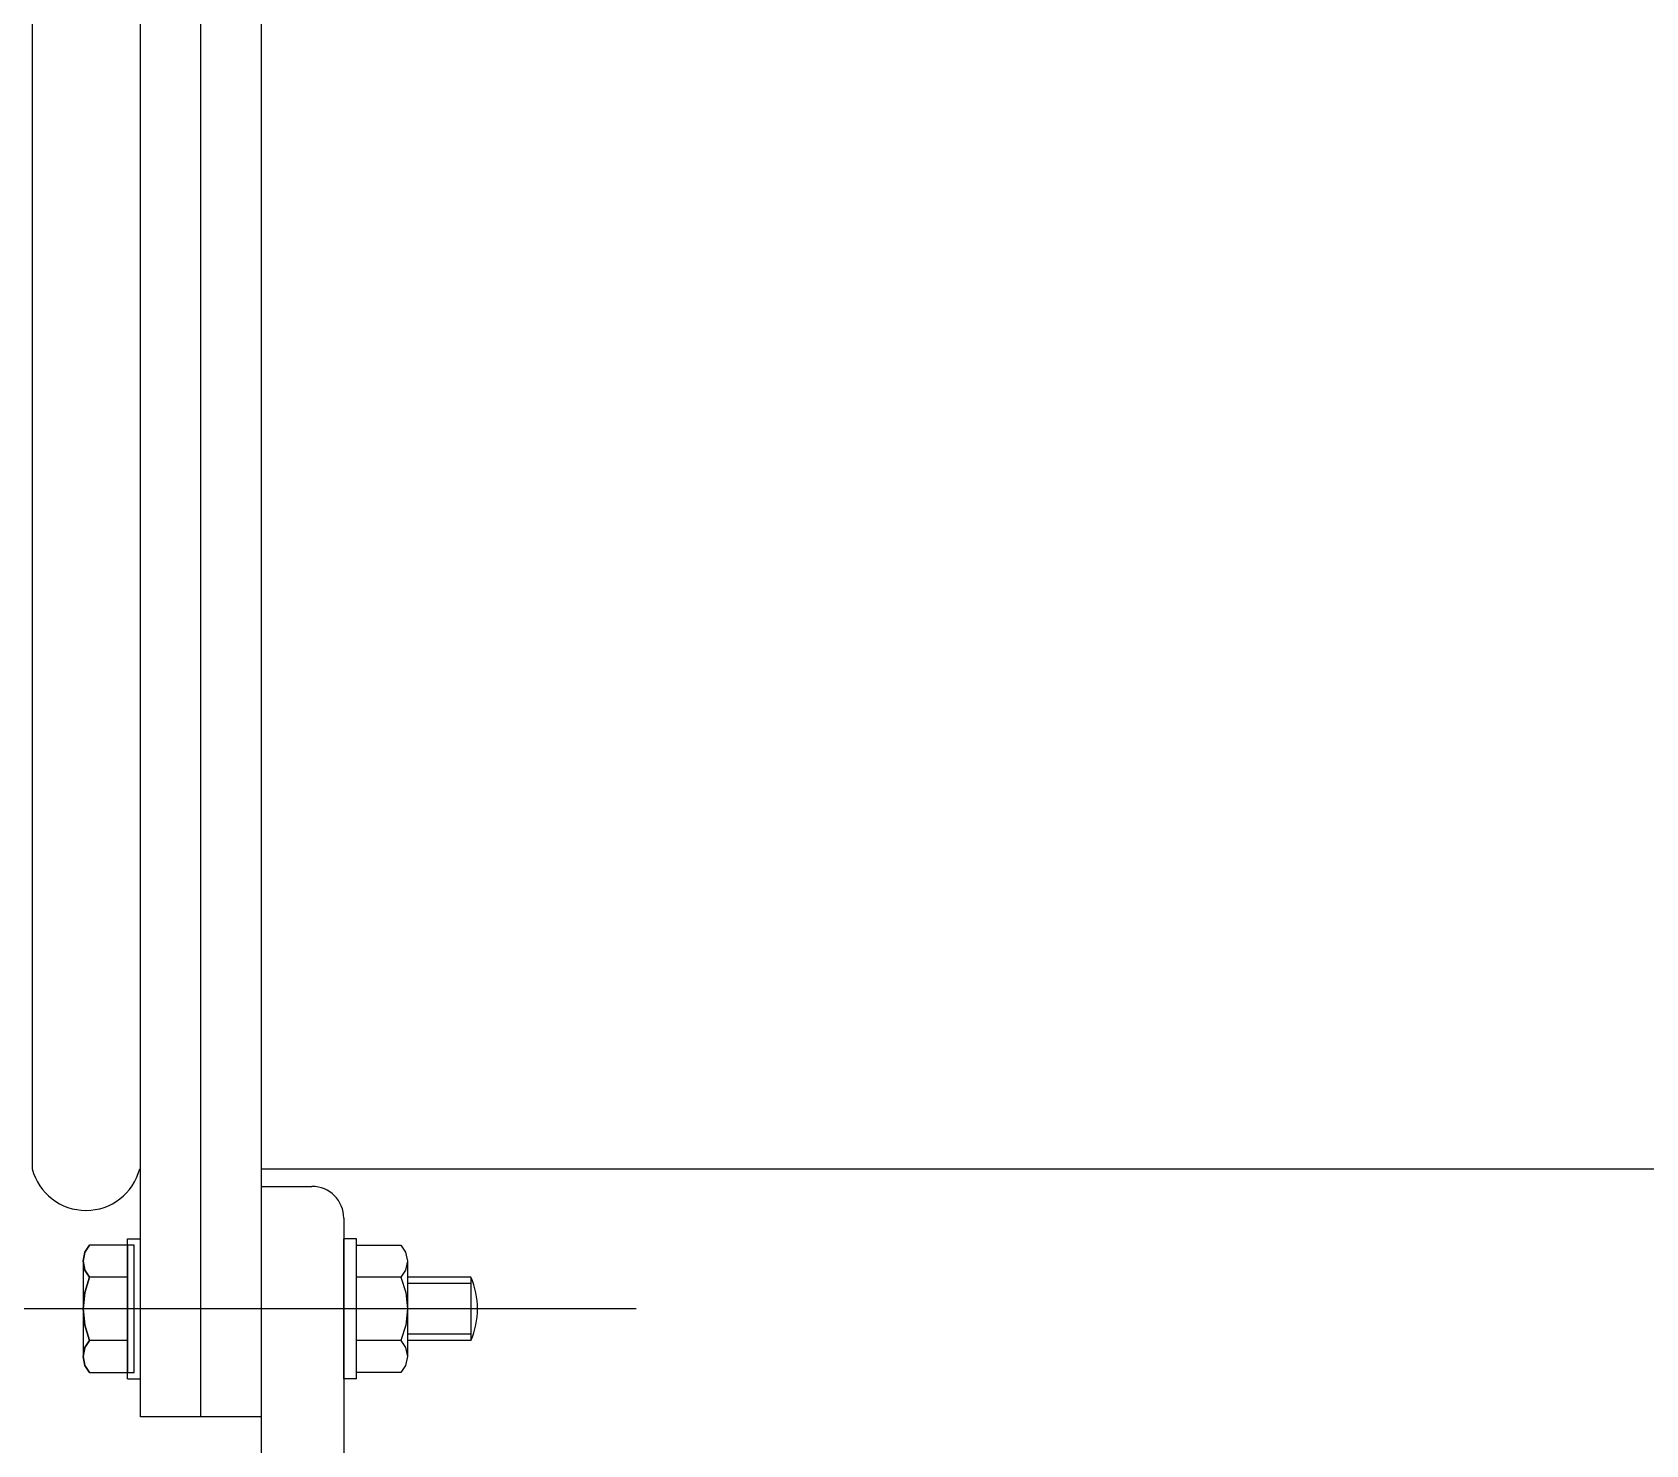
# Model space of a CAD drawing. Extents: x 2246048 to 2442613, y -66234 to 220766.
# Drawn here: x 2370796 to 2372182, y 129466 to 130679 of the extents above; entities that cross this region are included whole.
import ezdxf

# ---------------------------------------------------------------- set-up
doc = ezdxf.new("R2010")
doc.units = 0
doc.header["$LTSCALE"] = 1000
doc.header["$MEASUREMENT"] = 0
doc.linetypes.add('$RECOVER_980714094048-68', pattern=[0])
for name, color, linetype in [('$RECOVER_980714094048-101', 7, 'Continuous'), ('$RECOVER_980714094048-89', 7, 'Continuous'), ('$RECOVER_980714094048-99', 7, 'Continuous')]:
    doc.layers.add(name, color=color, linetype=linetype)

msp = doc.modelspace()

# ---------------------------------------------------------------- linework, layer by layer
at = {"layer": '$RECOVER_980714094048-101', "linetype": 'Continuous'}
for p, q in [((2370796.283, 132825.708), (2370796.283, 129702.588)), ((2370992.843, 129702.588), (2373979.976, 129702.588)), ((2370992.843, 129687.627), (2371036.523, 129687.627)), ((2370992.843, 129687.627), (2370992.843, 129135.512)), ((2371063.823, 129660.327), (2371063.823, 129259.127))]:
    msp.add_line(p, q, dxfattribs=at)
for centre, radius, start, end in [((2370842.42, 129714.654), 47.689, 194.65675, 345.343247), ((2371036.523, 129660.327), 27.3, 360, 90)]:
    msp.add_arc(centre, radius, start, end, dxfattribs=at)
msp.add_3dface([(2370992.843, 129489.648), (2370889.103, 129489.648), (2370889.103, 133038.648), (2370992.843, 133038.648)], dxfattribs=at)
at = {"layer": '$RECOVER_980714094048-89', "color": 3, "linetype": 'Continuous'}
for p, q in [((2370878.183, 129522.408), (2370878.183, 129642.528)), ((2370878.183, 129642.528), (2370889.103, 129642.528)), ((2370889.103, 129522.408), (2370889.103, 129642.528)), ((2371074.743, 129642.528), (2371063.823, 129642.528)), ((2371063.823, 129522.408), (2371063.823, 129642.528)), ((2371074.743, 129522.408), (2371074.743, 129642.528)), ((2370839.963, 129623.418), (2370839.963, 129541.518)), ((2371118.478, 129623.418), (2371118.478, 129541.518)), ((2370878.183, 129609.768), (2370845.478, 129609.768)), ((2371112.963, 129609.768), (2371074.743, 129609.768)), ((2371173.078, 129609.768), (2371118.478, 129609.768)), ((2371173.078, 129609.768), (2371173.078, 129555.168)), ((2370878.183, 129555.168), (2370845.478, 129555.168)), ((2371112.963, 129555.168), (2371074.743, 129555.168)), ((2371173.078, 129555.168), (2371118.478, 129555.168)), ((2370878.183, 129522.408), (2370889.103, 129522.408)), ((2371074.743, 129522.408), (2371063.823, 129522.408))]:
    msp.add_line(p, q, dxfattribs=at)
at = {"layer": '$RECOVER_980714094048-89', "color": 11, "linetype": 'Continuous'}
for p, q in [((2371173.078, 129604.308), (2371118.478, 129604.308)), ((2371173.078, 129560.628), (2371118.478, 129560.628))]:
    msp.add_line(p, q, dxfattribs=at)
at = {"layer": '$RECOVER_980714094048-89', "color": 3, "linetype": 'Continuous'}
msp.add_arc((2371110.486, 129582.472), 68.255, 336.428347, 23.572172, dxfattribs=at)
for points, invisible_edges in [([(2370883.695, 129631.053), (2370841.52, 129631.053), (2370839.979, 129623.425), (2370883.695, 129623.425)], 5), ([(2370841.52, 129631.054), (2370878.183, 129631.054), (2370878.183, 129623.425), (2370839.98, 129623.425)], 5), ([(2370845.489, 129637.068), (2370878.183, 129637.068), (2370878.183, 129631.054), (2370841.52, 129631.054)], 5), ([(2370883.695, 129637.068), (2370845.489, 129637.068), (2370841.52, 129631.053), (2370883.695, 129631.053)], 4), ([(2370845.495, 129637.076), (2370845.495, 129637.076), (2370845.489, 129637.068), (2370845.478, 129637.068)], 1), ([(2370845.494, 129637.076), (2370845.494, 129637.076), (2370845.478, 129637.068), (2370845.489, 129637.068)], 5), ([(2371074.743, 129637.068), (2371112.949, 129637.068), (2371116.917, 129631.054), (2371074.743, 129631.054)], 4), ([(2371074.743, 129631.054), (2371116.917, 129631.054), (2371118.458, 129623.425), (2371074.743, 129623.425)], 5), ([(2371112.943, 129637.076), (2371112.943, 129637.076), (2371112.963, 129637.068), (2371112.949, 129637.068)], 5), ([(2370883.695, 129623.425), (2370839.979, 129623.425), (2370841.52, 129615.797), (2370883.695, 129615.797)], 5), ([(2370839.98, 129623.425), (2370878.183, 129623.425), (2370878.183, 129615.797), (2370841.52, 129615.797)], 5), ([(2370841.52, 129615.797), (2370878.183, 129615.797), (2370878.183, 129609.774), (2370845.495, 129609.774)], 5), ([(2370883.695, 129615.797), (2370841.52, 129615.797), (2370845.494, 129609.774), (2370883.695, 129609.774)], 5), ([(2371074.743, 129623.425), (2371118.458, 129623.425), (2371116.917, 129615.797), (2371074.743, 129615.797)], 5), ([(2371074.743, 129615.797), (2371116.917, 129615.797), (2371112.943, 129609.774), (2371074.743, 129609.774)], 5), ([(2370845.495, 129609.774), (2370878.183, 129609.774), (2370878.183, 129596.537), (2370841.4, 129596.537)], 5), ([(2370883.695, 129609.774), (2370845.494, 129609.774), (2370841.4, 129596.536), (2370883.695, 129596.536)], 5), ([(2371074.743, 129609.774), (2371112.943, 129609.774), (2371117.038, 129596.537), (2371074.743, 129596.537)], 5), ([(2370883.695, 129596.536), (2370841.4, 129596.536), (2370839.979, 129582.472), (2370883.695, 129582.472)], 5), ([(2370841.4, 129596.537), (2370878.183, 129596.537), (2370878.183, 129582.472), (2370839.98, 129582.472)], 5), ([(2371074.743, 129596.537), (2371117.038, 129596.537), (2371118.458, 129582.472), (2371074.743, 129582.472)], 5), ([(2370883.695, 129582.472), (2370839.979, 129582.472), (2370841.4, 129568.407), (2370883.695, 129568.407)], 5), ([(2370839.98, 129582.472), (2370878.183, 129582.472), (2370878.183, 129568.407), (2370841.4, 129568.407)], 5), ([(2371074.743, 129582.472), (2371118.458, 129582.472), (2371117.038, 129568.407), (2371074.743, 129568.407)], 5), ([(2370841.4, 129568.407), (2370878.183, 129568.407), (2370878.183, 129555.17), (2370845.495, 129555.17)], 5), ([(2370883.695, 129568.407), (2370841.4, 129568.407), (2370845.494, 129555.17), (2370883.695, 129555.17)], 5), ([(2371074.743, 129568.407), (2371117.038, 129568.407), (2371112.943, 129555.17), (2371074.743, 129555.17)], 5), ([(2370883.695, 129549.147), (2370841.52, 129549.147), (2370839.979, 129541.519), (2370883.695, 129541.519)], 5), ([(2370841.52, 129549.147), (2370878.183, 129549.147), (2370878.183, 129541.519), (2370839.98, 129541.519)], 5), ([(2370845.495, 129555.17), (2370878.183, 129555.17), (2370878.183, 129549.147), (2370841.52, 129549.147)], 5), ([(2370883.695, 129555.17), (2370845.494, 129555.17), (2370841.52, 129549.147), (2370883.695, 129549.147)], 5), ([(2371074.743, 129555.17), (2371112.943, 129555.17), (2371116.917, 129549.147), (2371074.743, 129549.147)], 5), ([(2371074.743, 129549.147), (2371116.917, 129549.147), (2371118.458, 129541.519), (2371074.743, 129541.519)], 5), ([(2370883.695, 129541.519), (2370839.979, 129541.519), (2370841.52, 129533.89), (2370883.695, 129533.89)], 5), ([(2370839.98, 129541.519), (2370878.183, 129541.519), (2370878.183, 129533.89), (2370841.52, 129533.89)], 5), ([(2370841.52, 129533.89), (2370878.183, 129533.89), (2370878.183, 129527.868), (2370845.494, 129527.868)], 5), ([(2370883.695, 129533.89), (2370841.52, 129533.89), (2370845.494, 129527.868), (2370883.695, 129527.868)], 1), ([(2371074.743, 129541.519), (2371118.458, 129541.519), (2371116.917, 129533.89), (2371074.743, 129533.89)], 5), ([(2371074.743, 129533.89), (2371116.917, 129533.89), (2371112.943, 129527.868), (2371074.743, 129527.868)], 1), ([(2370845.478, 129527.868), (2370845.494, 129527.868), (2370845.495, 129527.868)], 4), ([(2370845.494, 129527.868), (2370845.478, 129527.868), (2370845.494, 129527.867)], 5), ([(2371112.943, 129527.868), (2371112.963, 129527.868), (2371112.943, 129527.868)], 5)]:
    msp.add_3dface(points, dxfattribs=dict(at, invisible_edges=invisible_edges))
at = {"layer": '$RECOVER_980714094048-99', "color": 5, "linetype": 'Continuous'}
msp.add_line((2370940.973, 129489.648), (2370940.973, 133038.648), dxfattribs=at)
at = {"layer": '$RECOVER_980714094048-99', "color": 5, "linetype": '$RECOVER_980714094048-68'}
msp.add_line((2371314.983, 129582.468), (2370265.844, 129582.468), dxfattribs=at)

doc.saveas('drawing.dxf')
